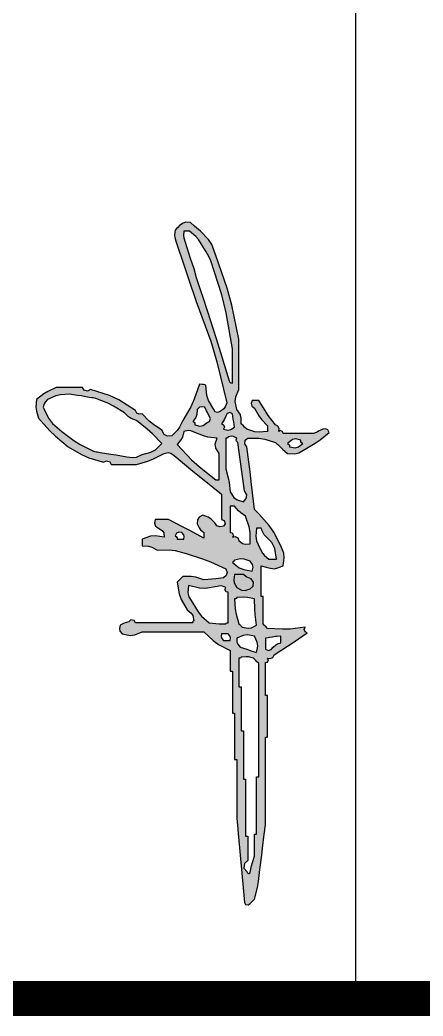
# Model space of a CAD drawing. Extents: x 552102 to 973302, y -80747 to 40012826.
# Drawn here: x 568451 to 569801, y 32063 to 35402 of the extents above; entities that cross this region are included whole.
import ezdxf

# ---------------------------------------------------------------- set-up
doc = ezdxf.new("R2010")
doc.units = 0
doc.header["$LTSCALE"] = 1000
doc.header["$MEASUREMENT"] = 0
doc.layers.add('PUB_TITLE', color=7, linetype='Continuous')
doc.layers.add('TK', color=126, linetype='Continuous')

# ---------------------------------------------------------------- blocks, each defined once
blk = doc.blocks.new('gggghhhh')
h = blk.add_hatch(color=5)
h.set_gradient(color1=(0, 0, 255), color2=(0, 0, 250), one_color=1, tint=0.49)
h.paths.add_polyline_path([(38077.04, 31283.58), (38078.06, 31283.14), (38078.55, 31282.77), (38079.26, 31281.91), (38079.47, 31281.24), (38079.28, 31280.65), (38078.7, 31280.24), (38076.49, 31278.94), (38075.15, 31278.51), (38072.59, 31278.3), (38072.45, 31277.64), (38072.39, 31277.3), (38072.31, 31276.63), (38076.13, 31275.36), (38078.01, 31274.51), (38081.48, 31272.46), (38083.18, 31271.59), (38084, 31271.01), (38085.37, 31269.69), (38085.46, 31268.55), (38085, 31267.71), (38083.98, 31267.18), (38082.54, 31265.02), (38081.68, 31264), (38079.81, 31262.18), (38079.94, 31261.45), (38079.64, 31260.86), (38078.98, 31260.52), (38076.27, 31256.29), (38075.18, 31253.93), (38073.7, 31249.13), (38074.08, 31248.41), (38073.84, 31247.59), (38073.15, 31247.18), (38073.15, 31244.51), (38073.15, 31243.18), (38073.15, 31240.51), (38074.15, 31238.39), (38074.77, 31237.37), (38076.2, 31235.51), (38078.1, 31235.39), (38079.11, 31235.51), (38080.93, 31236.07), (38084.03, 31238.84), (38085.49, 31240.36), (38088.15, 31243.57), (38090.11, 31246.92), (38090.91, 31248.74), (38092.04, 31252.46), (38091.66, 31253.17), (38091.9, 31254), (38092.59, 31254.4), (38092.59, 31256.96), (38092.59, 31258.24), (38092.59, 31260.79), (38091.78, 31263.67), (38091.21, 31265.09), (38089.82, 31267.74), (38089.57, 31268.73), (38089.72, 31269.45), (38090.37, 31270.24), (38094.26, 31275.02), (38096.21, 31277.41), (38100.1, 31282.19), (38102.65, 31282.19), (38103.93, 31282.19), (38106.49, 31282.19), (38106.73, 31282.85), (38107.56, 31283.13), (38108.15, 31282.74), (38108.39, 31281.82), (38108.1, 31281.06), (38107.32, 31280.52), (38106.3, 31279.49), (38105.88, 31278.82), (38105.38, 31277.47), (38105.92, 31276.57), (38106.55, 31276.17), (38107.6, 31276.08), (38108.61, 31276.54), (38109.09, 31276.91), (38109.82, 31277.74), (38110.38, 31277.74), (38110.65, 31277.74), (38111.21, 31277.74), (38109.31, 31274.19), (38108.37, 31272.41), (38106.49, 31268.85), (38106.49, 31267.52), (38106.49, 31266.85), (38106.49, 31265.52), (38107.41, 31265.29), (38108.17, 31265.57), (38108.71, 31266.35), (38109.25, 31267.25), (38109.89, 31267.65), (38110.93, 31267.74), (38110.61, 31265.53), (38110.74, 31264.29), (38111.49, 31262.18), (38112.15, 31262.18), (38112.49, 31262.18), (38113.15, 31262.18), (38113.24, 31263.8), (38113.48, 31264.66), (38114.27, 31266.07), (38114.16, 31268.98), (38114.33, 31270.49), (38115.1, 31273.3), (38116.41, 31277.39), (38117.19, 31279.4), (38118.99, 31283.3), (38119.85, 31283.62), (38120.6, 31283.43), (38121.21, 31282.74), (38121.45, 31280.75), (38121.56, 31279.74), (38121.77, 31277.74), (38121.03, 31275.74), (38120.85, 31274.6), (38120.93, 31272.46), (38121.49, 31271.91), (38121.77, 31271.63), (38122.32, 31271.07), (38125.24, 31271.51), (38126.74, 31272.05), (38129.27, 31273.58), (38130.12, 31274.55), (38130.78, 31274.95), (38132.05, 31275.24), (38132.17, 31275.03), (38132.36, 31274.93), (38132.6, 31274.96), (38132.6, 31269.19), (38132.6, 31266.3), (38132.6, 31260.52), (38132.01, 31260.19), (38131.87, 31259.35), (38132.33, 31258.85), (38132.62, 31257.95), (38132.79, 31257.5), (38133.16, 31256.63), (38134.06, 31256.45), (38134.67, 31256.6), (38135.38, 31257.18), (38135.78, 31259.16), (38135.65, 31260.35), (38134.83, 31262.18), (38134.83, 31268.41), (38134.83, 31271.52), (38134.83, 31277.74), (38137.09, 31280.1), (38138.07, 31281.49), (38139.55, 31284.41), (38141.66, 31284.41), (38142.72, 31284.41), (38144.83, 31284.41), (38144.83, 31284.63), (38144.83, 31284.74), (38144.83, 31284.97), (38149.05, 31284.97), (38151.16, 31284.97), (38155.39, 31284.97), (38155.39, 31285.19), (38155.39, 31285.3), (38155.39, 31285.52), (38160.05, 31285.52), (38162.39, 31285.52), (38167.06, 31285.52), (38167.06, 31285.74), (38167.06, 31285.86), (38167.06, 31286.08), (38172.95, 31286.08), (38175.89, 31286.08), (38181.78, 31286.08), (38183, 31286.19), (38183.62, 31286.24), (38184.84, 31286.36), (38192.17, 31287.02), (38195.84, 31287.36), (38203.18, 31288.02), (38203.68, 31288.28), (38203.82, 31288.98), (38203.45, 31289.41), (38203.01, 31289.86), (38202.79, 31290.08), (38202.34, 31290.52), (38199.39, 31291.3), (38197.87, 31291.58), (38194.84, 31291.91), (38191.28, 31292.36), (38189.51, 31292.58), (38185.95, 31293.02), (38185.06, 31293.14), (38184.62, 31293.19), (38183.73, 31293.3), (38174.84, 31293.3), (38170.39, 31293.3), (38161.5, 31293.3), (38161.5, 31293.52), (38161.5, 31293.64), (38161.5, 31293.86), (38157.28, 31293.86), (38155.16, 31293.86), (38150.94, 31293.86), (38150.94, 31293.64), (38150.94, 31293.52), (38150.94, 31293.3), (38147.61, 31293.3), (38145.94, 31293.3), (38142.61, 31293.3), (38142.55, 31293.8), (38141.92, 31294.11), (38141.49, 31293.86), (38141.62, 31294.59), (38141.33, 31295.19), (38140.66, 31295.52), (38138.47, 31298.88), (38137.36, 31300.55), (38135.1, 31303.86), (38134.85, 31303.32), (38134.27, 31303.09), (38133.71, 31303.3), (38134.17, 31299.55), (38134.23, 31297.63), (38133.99, 31293.86), (38133.55, 31293.41), (38133.33, 31293.19), (38132.88, 31292.75), (38130.1, 31292.75), (38128.71, 31292.75), (38125.94, 31292.75), (38125.94, 31292.52), (38125.94, 31292.41), (38125.94, 31292.19), (38122.82, 31292.19), (38121.27, 31292.19), (38118.16, 31292.19), (38118.55, 31293.51), (38118.72, 31294.18), (38118.99, 31295.52), (38118.7, 31296.43), (38118.53, 31296.87), (38118.16, 31297.75), (38116.16, 31298.04), (38115.03, 31297.91), (38113.15, 31297.19), (38109.66, 31295.43), (38107.99, 31294.28), (38105.1, 31291.64), (38104.65, 31291.19), (38104.43, 31290.97), (38103.99, 31290.52), (38097.64, 31289.81), (38094.48, 31289.42), (38088.15, 31288.58), (38087.42, 31288.06), (38086.5, 31288.17), (38085.93, 31288.86), (38086, 31291.67), (38086.23, 31293.11), (38087.04, 31295.8), (38088.15, 31297.02), (38088.71, 31297.63), (38089.82, 31298.86), (38089.95, 31300.69), (38089.68, 31301.75), (38088.7, 31303.3), (38087.19, 31305.85), (38086.35, 31307.08), (38084.54, 31309.42), (38083.87, 31309.08), (38083.58, 31308.48), (38083.7, 31307.75), (38084.15, 31306.86), (38084.37, 31306.42), (38084.81, 31305.53), (38084.81, 31302.42), (38084.81, 31300.86), (38084.81, 31297.75), (38084.32, 31297.69), (38084.01, 31297.06), (38084.26, 31296.64), (38083.52, 31296.76), (38082.93, 31296.47), (38082.59, 31295.8), (38080.22, 31294.03), (38078.99, 31293.2), (38076.48, 31291.64), (38076.48, 31290.97), (38076.48, 31290.63), (38076.48, 31289.97), (38077.24, 31289.7), (38077.92, 31289.89), (38078.42, 31290.52), (38080.33, 31291.66), (38081.24, 31292.34), (38082.87, 31293.86), (38083.43, 31293.86), (38083.7, 31293.86), (38084.26, 31293.86), (38084.48, 31291.75), (38084.36, 31290.6), (38083.7, 31288.58), (38083.15, 31288.02), (38082.87, 31287.75), (38082.31, 31287.19), (38080.8, 31287.2), (38079.94, 31286.94), (38078.7, 31286.08), (38076.73, 31285.68), (38075.54, 31285.81), (38073.7, 31286.63), (38068.59, 31286.63), (38066.03, 31286.63), (38060.92, 31286.63), (38052.35, 31284.82), (38048.09, 31283.65), (38039.8, 31280.8), (38037.09, 31279.79), (38035.76, 31278.94), (38033.69, 31276.91), (38032.83, 31275.88), (38032.39, 31275.38), (38031.47, 31274.41), (38031.43, 31273.25), (38031.64, 31272.58), (38032.3, 31271.63), (38032.75, 31271.19), (38032.97, 31270.96), (38033.41, 31270.52), (38034.64, 31270.39), (38035.29, 31270.45), (38036.47, 31270.8), (38042.47, 31272.8), (38045.47, 31273.8), (38051.47, 31275.8), (38061.5, 31279.51), (38066.65, 31281.07)])
h.paths.add_polyline_path([(38071.98, 31284.57), (38071.82, 31284.34), (38071.48, 31284.13), (38064.36, 31281.94), (38060.8, 31280.83), (38053.7, 31278.58), (38050.36, 31277.47), (38048.7, 31276.91), (38045.36, 31275.8), (38044.47, 31275.58), (38044.03, 31275.46), (38043.14, 31275.24), (38040.47, 31274.35), (38039.14, 31273.91), (38036.47, 31273.02), (38035.41, 31272.68), (38034.8, 31272.62), (38033.69, 31272.74), (38033.69, 31273.3), (38033.69, 31273.58), (38033.69, 31274.13), (38035.01, 31275.7), (38035.83, 31276.4), (38037.58, 31277.47), (38038.87, 31278.32), (38039.54, 31278.71), (38040.92, 31279.41), (38049.73, 31282.29), (38054.28, 31283.41), (38063.42, 31284.97), (38066.87, 31284.97), (38068.59, 31284.97), (38072.03, 31284.97)], flags=16)
h.paths.add_polyline_path([(38079.52, 31284.33), (38079.81, 31284.97), (38081.15, 31285.19), (38081.81, 31285.3), (38083.15, 31285.52), (38083.81, 31284.6), (38083.96, 31283.85), (38083.7, 31282.74), (38083.15, 31282.96), (38082.57, 31282.73), (38082.31, 31282.19), (38081.6, 31282.73), (38081.2, 31282.96), (38080.37, 31283.3), (38079.75, 31283.64)], flags=16)
h.paths.add_polyline_path([(38078.15, 31278.02), (38079.04, 31278.47), (38079.48, 31278.69), (38080.37, 31279.13), (38081, 31279.45), (38081.73, 31279.21), (38082.04, 31278.58), (38082.76, 31277.57), (38082.92, 31276.72), (38082.59, 31275.52), (38082.19, 31275.47), (38081.96, 31275.31), (38081.76, 31274.96), (38080.71, 31275.74), (38080, 31276), (38078.7, 31276.08), (38078.17, 31276.69), (38078.02, 31277.22)], flags=16)
h.paths.add_polyline_path([(38085.47, 31284.73), (38085.54, 31285.27), (38085.93, 31286.08), (38086.35, 31285.9), (38086.75, 31286), (38087.04, 31286.36), (38091.92, 31287.04), (38094.37, 31287.38), (38099.26, 31288.02), (38100.23, 31288.57), (38101.2, 31288.48), (38102.04, 31287.75), (38101.51, 31286.16), (38100.91, 31285.36), (38099.54, 31284.41), (38097.18, 31284.15), (38096, 31283.92), (38093.71, 31283.3), (38090.59, 31283.3), (38089.04, 31283.3), (38085.93, 31283.3), (38085.96, 31283.55), (38085.87, 31283.73), (38085.65, 31283.86)], flags=16)
h.paths.add_polyline_path([(38085.93, 31281.08), (38087.43, 31280.62), (38088.5, 31280.77), (38089.82, 31281.63), (38092.48, 31281.63), (38093.82, 31281.63), (38096.48, 31281.63), (38096.48, 31281.3), (38096.48, 31281.13), (38096.48, 31280.8), (38093.24, 31276.65), (38091.44, 31274.68), (38087.59, 31271.07), (38086.41, 31271.99), (38085.7, 31272.34), (38084.26, 31272.74), (38084.04, 31273.84), (38084.1, 31274.49), (38084.54, 31275.52), (38085.39, 31277.65), (38085.68, 31278.8)], flags=16)
h.paths.add_polyline_path([(38087.32, 31298.86), (38086.3, 31300.14), (38086.14, 31301), (38086.48, 31302.19), (38086.88, 31302.25), (38087.11, 31302.4), (38087.32, 31302.75), (38088.18, 31301.68), (38088.4, 31300.77), (38088.15, 31299.41), (38087.75, 31299.36), (38087.52, 31299.2)], flags=16)
h.paths.add_polyline_path([(38087.32, 31267.18), (38088.89, 31265.53), (38089.52, 31264.4), (38090.09, 31262.18), (38090.73, 31260.75), (38090.85, 31259.85), (38090.65, 31258.29), (38090.2, 31255.63), (38089.98, 31254.29), (38089.54, 31251.63), (38089.43, 31250.96), (38089.37, 31250.63), (38089.26, 31249.96), (38087.56, 31246.57), (38086.55, 31244.93), (38084.26, 31241.9), (38082.23, 31239.57), (38080.91, 31238.56), (38078.15, 31237.18), (38077.32, 31237.51), (38076.91, 31237.74), (38076.2, 31238.29), (38075.29, 31240.39), (38075, 31241.56), (38074.81, 31243.85), (38075.15, 31245.85), (38075.31, 31246.85), (38075.65, 31248.85), (38075.76, 31249.51), (38075.81, 31249.85), (38075.92, 31250.51), (38077.15, 31253.5), (38077.88, 31254.96), (38079.54, 31257.74), (38080.58, 31258.74), (38081.01, 31259.42), (38081.48, 31260.79), (38083.66, 31263.48), (38084.84, 31264.77)], flags=16)
h.paths.add_polyline_path([(38103.15, 31284.41), (38105.82, 31284.41), (38107.15, 31284.41), (38109.82, 31284.41), (38109.87, 31284.91), (38110.5, 31285.22), (38110.93, 31284.97), (38110.8, 31285.7), (38111.1, 31286.3), (38111.77, 31286.63), (38112.53, 31287.51), (38112.76, 31288.26), (38112.6, 31289.41), (38109.79, 31289.43), (38108.32, 31289.2), (38105.65, 31288.3), (38104.81, 31287.06), (38104.29, 31286.49), (38103.15, 31285.52), (38103.15, 31285.08), (38103.15, 31284.86)], flags=17)
h.paths.add_polyline_path([(38108.71, 31291.08), (38108.71, 31291.52), (38108.71, 31291.75), (38108.71, 31292.19), (38109.39, 31292.48), (38109.73, 31292.65), (38110.38, 31293.02), (38112.34, 31294.92), (38113.79, 31295.64), (38116.49, 31296.08), (38116.49, 31295.3), (38116.49, 31294.91), (38116.49, 31294.14), (38115.56, 31293.06), (38114.96, 31292.59), (38113.71, 31291.91), (38111.87, 31291.06), (38110.73, 31290.87)], flags=16)
h.paths.add_polyline_path([(38109.82, 31272.19), (38110.33, 31272.67), (38110.79, 31272.82), (38111.49, 31272.74), (38111.49, 31272.07), (38111.49, 31271.74), (38111.49, 31271.07), (38111.09, 31271.02), (38110.86, 31270.87), (38110.65, 31270.52), (38109.99, 31270.86), (38109.69, 31271.45)], flags=16)
h.paths.add_polyline_path([(38116.46, 31287.05), (38116.52, 31287.94), (38117.04, 31289.41), (38117.86, 31290.04), (38118.54, 31290.19), (38119.54, 31289.97), (38119.16, 31287.81), (38118.66, 31286.7), (38117.32, 31284.97), (38117.1, 31285.19), (38116.99, 31285.3), (38116.77, 31285.52)], flags=16)
h.paths.add_polyline_path([(38123.26, 31281.96), (38123.32, 31282.49), (38123.71, 31283.3), (38124.14, 31283.05), (38124.77, 31283.36), (38124.82, 31283.86), (38127.94, 31283.86), (38129.49, 31283.86), (38132.6, 31283.86), (38132.57, 31283.61), (38132.66, 31283.42), (38132.88, 31283.3), (38132.82, 31281.63), (38132.77, 31280.79), (38132.6, 31279.13), (38130.87, 31277.19), (38129.83, 31276.32), (38127.6, 31274.96), (38126.05, 31273.99), (38124.98, 31273.72), (38123.16, 31273.85), (38123.83, 31276.67), (38123.89, 31278.22), (38123.43, 31281.08)], flags=16)
h.paths.add_polyline_path([(38126.14, 31287.86), (38126.2, 31288.77), (38126.49, 31290.52), (38129.17, 31290.63), (38130.5, 31290.74), (38133.16, 31291.08), (38133.82, 31289.77), (38133.95, 31288.91), (38133.71, 31287.47), (38133.38, 31287.13), (38133.21, 31286.97), (38132.88, 31286.63), (38130.39, 31285.92), (38129.08, 31285.7), (38126.49, 31285.52), (38126.52, 31285.77), (38126.43, 31285.96), (38126.21, 31286.08)], flags=16)
h.paths.add_polyline_path([(38135.38, 31283.86), (38135.89, 31284.34), (38136.35, 31284.49), (38137.05, 31284.41), (38137.05, 31283.74), (38137.05, 31283.41), (38137.05, 31282.74), (38136.54, 31282.26), (38136.08, 31282.11), (38135.38, 31282.19), (38135.38, 31282.86), (38135.38, 31283.19)], flags=16)
h.paths.add_polyline_path([(38135.65, 31288.76), (38135.94, 31290.52), (38137.46, 31291.23), (38138.45, 31291.36), (38140.11, 31291.08), (38139.55, 31289.41), (38139.27, 31288.58), (38138.72, 31286.91), (38137.97, 31286.32), (38137.44, 31286.12), (38136.49, 31286.08), (38135.77, 31287.72)], flags=16)
h.paths.add_polyline_path([(38136.3, 31294.3), (38136.22, 31294.97), (38136.05, 31295.85), (38136, 31296.3), (38135.94, 31297.19), (38136.6, 31297.19), (38136.94, 31297.19), (38137.6, 31297.19), (38137.9, 31296.35), (38138.14, 31295.93), (38138.72, 31295.25), (38139.35, 31294.74), (38139.54, 31294.07), (38139.27, 31293.3), (38138.16, 31293.3), (38137.6, 31293.3), (38136.49, 31293.3), (38136.35, 31293.96)], flags=16)
h.paths.add_polyline_path([(38141.15, 31288.42), (38141.2, 31289.05), (38141.49, 31290.25), (38142.05, 31290.8), (38142.33, 31291.08), (38142.88, 31291.64), (38154.33, 31291.64), (38160.05, 31291.64), (38171.5, 31291.64), (38171.5, 31291.41), (38171.5, 31291.3), (38171.5, 31291.08), (38177.28, 31291.08), (38180.17, 31291.08), (38185.95, 31291.08), (38185.95, 31290.86), (38185.95, 31290.75), (38185.95, 31290.52), (38188.17, 31290.52), (38189.28, 31290.52), (38191.51, 31290.52), (38193.15, 31290.01), (38193.99, 31289.78), (38195.67, 31289.41), (38195.89, 31289.14), (38195.74, 31288.67), (38195.4, 31288.58), (38194.52, 31287.89), (38193.34, 31288.01), (38192.62, 31288.86), (38190.17, 31288.86), (38188.95, 31288.86), (38186.5, 31288.86), (38186.5, 31288.63), (38186.5, 31288.52), (38186.5, 31288.3), (38180.73, 31288.3), (38177.84, 31288.3), (38172.06, 31288.3), (38172.06, 31288.08), (38172.06, 31287.97), (38172.06, 31287.75), (38167.17, 31287.75), (38164.72, 31287.75), (38159.83, 31287.75), (38159.83, 31287.52), (38159.83, 31287.41), (38159.83, 31287.19), (38155.39, 31287.19), (38153.16, 31287.19), (38148.72, 31287.19), (38148.72, 31286.97), (38148.72, 31286.86), (38148.72, 31286.63), (38145.83, 31286.63), (38144.38, 31286.63), (38141.49, 31286.63), (38141.53, 31286.88), (38141.43, 31287.07), (38141.22, 31287.19)], flags=16)
h = blk.add_hatch(color=5)
h.set_gradient(color1=(0, 0, 255), color2=(0, 0, 250), one_color=1, tint=0.49)
h.paths.add_polyline_path([(38120.38, 31285.52), (38121.71, 31285.32), (38122.52, 31285.45), (38123.71, 31286.08), (38124.37, 31287.24), (38124.45, 31288.15), (38123.99, 31289.41), (38123.35, 31290.19), (38122.28, 31290.31), (38121.49, 31289.69), (38121.17, 31288.85), (38120.94, 31288.45), (38120.38, 31287.75), (38120.38, 31286.86), (38120.38, 31286.41)], flags=17)
for p, q in [((38083.87, 31309.08), (38083.58, 31308.48)), ((38084.54, 31309.42), (38083.87, 31309.08)), ((38086.35, 31307.08), (38084.54, 31309.42)), ((38083.58, 31308.48), (38083.7, 31307.75)), ((38083.7, 31307.75), (38084.15, 31306.86)), ((38084.15, 31306.86), (38084.37, 31306.42)), ((38087.19, 31305.85), (38086.35, 31307.08)), ((38084.37, 31306.42), (38084.81, 31305.53)), ((38084.81, 31305.53), (38084.81, 31302.42)), ((38088.7, 31303.3), (38087.19, 31305.85)), ((38084.81, 31302.42), (38084.81, 31300.86)), ((38086.48, 31302.19), (38086.14, 31301)), ((38086.88, 31302.25), (38086.48, 31302.19)), ((38087.11, 31302.4), (38086.88, 31302.25)), ((38087.32, 31302.75), (38087.11, 31302.4)), ((38088.18, 31301.68), (38087.32, 31302.75)), ((38088.4, 31300.77), (38088.18, 31301.68)), ((38089.68, 31301.75), (38088.7, 31303.3)), ((38089.95, 31300.69), (38089.68, 31301.75)), ((38134.27, 31303.09), (38133.71, 31303.3)), ((38133.71, 31303.3), (38134.17, 31299.55)), ((38134.85, 31303.32), (38134.27, 31303.09)), ((38135.1, 31303.86), (38134.85, 31303.32)), ((38137.36, 31300.55), (38135.1, 31303.86)), ((38084.81, 31300.86), (38084.81, 31297.75)), ((38086.14, 31301), (38086.3, 31300.14)), ((38086.3, 31300.14), (38087.32, 31298.86)), ((38087.32, 31298.86), (38087.52, 31299.2)), ((38087.52, 31299.2), (38087.75, 31299.36)), ((38087.75, 31299.36), (38088.15, 31299.41)), ((38088.15, 31299.41), (38088.4, 31300.77)), ((38089.82, 31298.86), (38089.95, 31300.69)), ((38134.17, 31299.55), (38134.23, 31297.63)), ((38138.47, 31298.88), (38137.36, 31300.55)), ((38082.93, 31296.47), (38082.59, 31295.8)), ((38083.52, 31296.76), (38082.93, 31296.47)), ((38084.26, 31296.64), (38083.52, 31296.76)), ((38084.32, 31297.69), (38084.01, 31297.06)), ((38084.01, 31297.06), (38084.26, 31296.64)), ((38084.81, 31297.75), (38084.32, 31297.69)), ((38087.04, 31295.8), (38088.15, 31297.02)), ((38088.15, 31297.02), (38088.71, 31297.63)), ((38088.71, 31297.63), (38089.82, 31298.86)), ((38113.15, 31297.19), (38109.66, 31295.43)), ((38115.03, 31297.91), (38113.15, 31297.19)), ((38116.16, 31298.04), (38115.03, 31297.91)), ((38118.16, 31297.75), (38116.16, 31298.04)), ((38118.53, 31296.87), (38118.16, 31297.75)), ((38118.7, 31296.43), (38118.53, 31296.87)), ((38134.23, 31297.63), (38133.99, 31293.86)), ((38136.6, 31297.19), (38135.94, 31297.19)), ((38135.94, 31297.19), (38136, 31296.3)), ((38136.94, 31297.19), (38136.6, 31297.19)), ((38137.6, 31297.19), (38136.94, 31297.19)), ((38137.9, 31296.35), (38137.6, 31297.19)), ((38140.66, 31295.52), (38138.47, 31298.88)), ((38080.22, 31294.03), (38078.99, 31293.2)), ((38082.59, 31295.8), (38080.22, 31294.03)), ((38086.23, 31293.11), (38087.04, 31295.8)), ((38107.99, 31294.28), (38105.1, 31291.64)), ((38109.66, 31295.43), (38107.99, 31294.28)), ((38112.34, 31294.92), (38110.38, 31293.02)), ((38113.79, 31295.64), (38112.34, 31294.92)), ((38116.49, 31296.08), (38113.79, 31295.64)), ((38115.56, 31293.06), (38116.49, 31294.14)), ((38116.49, 31295.3), (38116.49, 31296.08)), ((38116.49, 31294.91), (38116.49, 31295.3)), ((38116.49, 31294.14), (38116.49, 31294.91)), ((38118.55, 31293.51), (38118.72, 31294.18)), ((38118.99, 31295.52), (38118.7, 31296.43)), ((38118.72, 31294.18), (38118.99, 31295.52)), ((38136, 31296.3), (38136.05, 31295.85)), ((38136.05, 31295.85), (38136.22, 31294.97)), ((38136.22, 31294.97), (38136.3, 31294.3)), ((38136.3, 31294.3), (38136.35, 31293.96)), ((38136.35, 31293.96), (38136.49, 31293.3)), ((38138.14, 31295.93), (38137.9, 31296.35)), ((38138.72, 31295.25), (38138.14, 31295.93)), ((38139.35, 31294.74), (38138.72, 31295.25)), ((38139.27, 31293.3), (38139.54, 31294.07)), ((38139.54, 31294.07), (38139.35, 31294.74)), ((38141.33, 31295.19), (38140.66, 31295.52)), ((38141.62, 31294.59), (38141.33, 31295.19)), ((38141.49, 31293.86), (38141.62, 31294.59)), ((38141.92, 31294.11), (38141.49, 31293.86)), ((38142.55, 31293.8), (38141.92, 31294.11)), ((38078.99, 31293.2), (38076.48, 31291.64)), ((38076.48, 31291.64), (38076.48, 31290.97)), ((38078.42, 31290.52), (38080.33, 31291.66)), ((38080.33, 31291.66), (38081.24, 31292.34)), ((38081.24, 31292.34), (38082.87, 31293.86)), ((38082.87, 31293.86), (38083.43, 31293.86)), ((38083.43, 31293.86), (38083.7, 31293.86)), ((38083.7, 31293.86), (38084.26, 31293.86)), ((38084.26, 31293.86), (38084.48, 31291.75)), ((38084.48, 31291.75), (38084.36, 31290.6)), ((38085.93, 31288.86), (38086, 31291.67)), ((38086, 31291.67), (38086.23, 31293.11)), ((38105.1, 31291.64), (38104.65, 31291.19)), ((38109.39, 31292.48), (38108.71, 31292.19)), ((38108.71, 31292.19), (38108.71, 31291.75)), ((38108.71, 31291.75), (38108.71, 31291.52)), ((38108.71, 31291.52), (38108.71, 31291.08)), ((38109.73, 31292.65), (38109.39, 31292.48)), ((38110.38, 31293.02), (38109.73, 31292.65)), ((38111.87, 31291.06), (38113.71, 31291.91)), ((38113.71, 31291.91), (38114.96, 31292.59)), ((38114.96, 31292.59), (38115.56, 31293.06)), ((38118.16, 31292.19), (38118.55, 31293.51)), ((38121.27, 31292.19), (38118.16, 31292.19)), ((38122.82, 31292.19), (38121.27, 31292.19)), ((38125.94, 31292.19), (38122.82, 31292.19)), ((38128.71, 31292.75), (38125.94, 31292.75)), ((38125.94, 31292.75), (38125.94, 31292.52)), ((38125.94, 31292.52), (38125.94, 31292.41)), ((38125.94, 31292.41), (38125.94, 31292.19)), ((38130.1, 31292.75), (38128.71, 31292.75)), ((38132.88, 31292.75), (38130.1, 31292.75)), ((38133.33, 31293.19), (38132.88, 31292.75)), ((38133.55, 31293.41), (38133.33, 31293.19)), ((38133.99, 31293.86), (38133.55, 31293.41)), ((38136.49, 31293.3), (38137.6, 31293.3)), ((38137.6, 31293.3), (38138.16, 31293.3)), ((38138.16, 31293.3), (38139.27, 31293.3)), ((38142.88, 31291.64), (38142.33, 31291.08)), ((38142.61, 31293.3), (38142.55, 31293.8)), ((38145.94, 31293.3), (38142.61, 31293.3)), ((38154.33, 31291.64), (38142.88, 31291.64)), ((38147.61, 31293.3), (38145.94, 31293.3)), ((38150.94, 31293.3), (38147.61, 31293.3)), ((38155.16, 31293.86), (38150.94, 31293.86)), ((38150.94, 31293.86), (38150.94, 31293.64)), ((38150.94, 31293.64), (38150.94, 31293.52)), ((38150.94, 31293.52), (38150.94, 31293.3)), ((38160.05, 31291.64), (38154.33, 31291.64)), ((38157.28, 31293.86), (38155.16, 31293.86)), ((38161.5, 31293.86), (38157.28, 31293.86)), ((38171.5, 31291.64), (38160.05, 31291.64)), ((38161.5, 31293.64), (38161.5, 31293.86)), ((38161.5, 31293.52), (38161.5, 31293.64)), ((38161.5, 31293.3), (38161.5, 31293.52)), ((38170.39, 31293.3), (38161.5, 31293.3)), ((38174.84, 31293.3), (38170.39, 31293.3)), ((38171.5, 31291.41), (38171.5, 31291.64)), ((38171.5, 31291.3), (38171.5, 31291.41)), ((38183.73, 31293.3), (38174.84, 31293.3)), ((38184.62, 31293.19), (38183.73, 31293.3)), ((38185.06, 31293.14), (38184.62, 31293.19)), ((38185.95, 31293.02), (38185.06, 31293.14)), ((38189.51, 31292.58), (38185.95, 31293.02)), ((38191.28, 31292.36), (38189.51, 31292.58)), ((38194.84, 31291.91), (38191.28, 31292.36)), ((38197.87, 31291.58), (38194.84, 31291.91)), ((38199.39, 31291.3), (38197.87, 31291.58)), ((38076.48, 31290.97), (38076.48, 31290.63)), ((38076.48, 31290.63), (38076.48, 31289.97)), ((38076.48, 31289.97), (38077.24, 31289.7)), ((38077.24, 31289.7), (38077.92, 31289.89)), ((38077.92, 31289.89), (38078.42, 31290.52)), ((38084.36, 31290.6), (38083.7, 31288.58)), ((38094.48, 31289.42), (38088.15, 31288.58)), ((38097.64, 31289.81), (38094.48, 31289.42)), ((38103.99, 31290.52), (38097.64, 31289.81)), ((38104.43, 31290.97), (38103.99, 31290.52)), ((38104.65, 31291.19), (38104.43, 31290.97)), ((38108.32, 31289.2), (38105.65, 31288.3)), ((38109.79, 31289.43), (38108.32, 31289.2)), ((38108.71, 31291.08), (38110.73, 31290.87)), ((38112.6, 31289.41), (38109.79, 31289.43)), ((38110.73, 31290.87), (38111.87, 31291.06)), ((38112.76, 31288.26), (38112.6, 31289.41)), ((38117.04, 31289.41), (38116.52, 31287.94)), ((38117.86, 31290.04), (38117.04, 31289.41)), ((38118.54, 31290.19), (38117.86, 31290.04)), ((38119.54, 31289.97), (38118.54, 31290.19)), ((38119.16, 31287.81), (38119.54, 31289.97)), ((38121.49, 31289.69), (38121.17, 31288.85)), ((38122.28, 31290.31), (38121.49, 31289.69)), ((38123.35, 31290.19), (38122.28, 31290.31)), ((38123.99, 31289.41), (38123.35, 31290.19)), ((38124.45, 31288.15), (38123.99, 31289.41)), ((38126.49, 31290.52), (38126.2, 31288.77)), ((38129.17, 31290.63), (38126.49, 31290.52)), ((38130.5, 31290.74), (38129.17, 31290.63)), ((38133.16, 31291.08), (38130.5, 31290.74)), ((38133.82, 31289.77), (38133.16, 31291.08)), ((38133.71, 31287.47), (38133.95, 31288.91)), ((38133.95, 31288.91), (38133.82, 31289.77)), ((38135.94, 31290.52), (38135.65, 31288.76)), ((38137.46, 31291.23), (38135.94, 31290.52)), ((38138.45, 31291.36), (38137.46, 31291.23)), ((38140.11, 31291.08), (38138.45, 31291.36)), ((38139.27, 31288.58), (38139.55, 31289.41)), ((38139.55, 31289.41), (38140.11, 31291.08)), ((38141.2, 31289.05), (38141.15, 31288.42)), ((38141.49, 31290.25), (38141.2, 31289.05)), ((38142.05, 31290.8), (38141.49, 31290.25)), ((38142.33, 31291.08), (38142.05, 31290.8)), ((38171.5, 31291.08), (38171.5, 31291.3)), ((38177.28, 31291.08), (38171.5, 31291.08)), ((38180.17, 31291.08), (38177.28, 31291.08)), ((38185.95, 31291.08), (38180.17, 31291.08)), ((38185.95, 31290.86), (38185.95, 31291.08)), ((38185.95, 31290.75), (38185.95, 31290.86)), ((38185.95, 31290.52), (38185.95, 31290.75)), ((38188.17, 31290.52), (38185.95, 31290.52)), ((38189.28, 31290.52), (38188.17, 31290.52)), ((38191.51, 31290.52), (38189.28, 31290.52)), ((38193.15, 31290.01), (38191.51, 31290.52)), ((38193.99, 31289.78), (38193.15, 31290.01)), ((38195.67, 31289.41), (38193.99, 31289.78)), ((38195.89, 31289.14), (38195.67, 31289.41)), ((38195.74, 31288.67), (38195.89, 31289.14)), ((38202.34, 31290.52), (38199.39, 31291.3)), ((38202.79, 31290.08), (38202.34, 31290.52)), ((38203.01, 31289.86), (38202.79, 31290.08)), ((38203.45, 31289.41), (38203.01, 31289.86)), ((38203.82, 31288.98), (38203.45, 31289.41)), ((38203.68, 31288.28), (38203.82, 31288.98)), ((38060.92, 31286.63), (38052.35, 31284.82)), ((38066.03, 31286.63), (38060.92, 31286.63)), ((38068.59, 31286.63), (38066.03, 31286.63)), ((38073.7, 31286.63), (38068.59, 31286.63)), ((38075.54, 31285.81), (38073.7, 31286.63)), ((38079.94, 31286.94), (38078.7, 31286.08)), ((38080.8, 31287.2), (38079.94, 31286.94)), ((38082.31, 31287.19), (38080.8, 31287.2)), ((38082.87, 31287.75), (38082.31, 31287.19)), ((38083.15, 31288.02), (38082.87, 31287.75)), ((38083.7, 31288.58), (38083.15, 31288.02)), ((38086.5, 31288.17), (38085.93, 31288.86)), ((38087.42, 31288.06), (38086.5, 31288.17)), ((38091.92, 31287.04), (38087.04, 31286.36)), ((38088.15, 31288.58), (38087.42, 31288.06)), ((38094.37, 31287.38), (38091.92, 31287.04)), ((38099.26, 31288.02), (38094.37, 31287.38)), ((38100.23, 31288.57), (38099.26, 31288.02)), ((38101.2, 31288.48), (38100.23, 31288.57)), ((38102.04, 31287.75), (38101.2, 31288.48)), ((38101.51, 31286.16), (38102.04, 31287.75)), ((38104.29, 31286.49), (38103.15, 31285.52)), ((38104.81, 31287.06), (38104.29, 31286.49)), ((38105.65, 31288.3), (38104.81, 31287.06)), ((38111.1, 31286.3), (38111.77, 31286.63)), ((38111.77, 31286.63), (38112.53, 31287.51)), ((38112.53, 31287.51), (38112.76, 31288.26)), ((38116.52, 31287.94), (38116.46, 31287.05)), ((38116.46, 31287.05), (38116.77, 31285.52)), ((38117.32, 31284.97), (38118.66, 31286.7)), ((38118.66, 31286.7), (38119.16, 31287.81)), ((38120.94, 31288.45), (38120.38, 31287.75)), ((38120.38, 31287.75), (38120.38, 31286.86)), ((38120.38, 31286.86), (38120.38, 31286.41)), ((38120.38, 31286.41), (38120.38, 31285.52)), ((38121.17, 31288.85), (38120.94, 31288.45)), ((38123.71, 31286.08), (38124.37, 31287.24)), ((38124.37, 31287.24), (38124.45, 31288.15)), ((38126.2, 31288.77), (38126.14, 31287.86)), ((38126.14, 31287.86), (38126.21, 31286.08)), ((38130.39, 31285.92), (38132.88, 31286.63)), ((38132.88, 31286.63), (38133.21, 31286.97)), ((38133.21, 31286.97), (38133.38, 31287.13)), ((38133.38, 31287.13), (38133.71, 31287.47)), ((38135.65, 31288.76), (38135.77, 31287.72)), ((38135.77, 31287.72), (38136.49, 31286.08)), ((38137.97, 31286.32), (38138.72, 31286.91)), ((38138.72, 31286.91), (38139.27, 31288.58)), ((38141.15, 31288.42), (38141.22, 31287.19)), ((38141.22, 31287.19), (38141.43, 31287.07)), ((38141.43, 31287.07), (38141.53, 31286.88)), ((38141.53, 31286.88), (38141.49, 31286.63)), ((38141.49, 31286.63), (38144.38, 31286.63)), ((38144.38, 31286.63), (38145.83, 31286.63)), ((38145.83, 31286.63), (38148.72, 31286.63)), ((38148.72, 31286.97), (38148.72, 31287.19)), ((38148.72, 31287.19), (38153.16, 31287.19)), ((38148.72, 31286.86), (38148.72, 31286.97)), ((38148.72, 31286.63), (38148.72, 31286.86)), ((38153.16, 31287.19), (38155.39, 31287.19)), ((38155.39, 31287.19), (38159.83, 31287.19)), ((38159.83, 31287.52), (38159.83, 31287.75)), ((38159.83, 31287.75), (38164.72, 31287.75)), ((38159.83, 31287.41), (38159.83, 31287.52)), ((38159.83, 31287.19), (38159.83, 31287.41)), ((38164.72, 31287.75), (38167.17, 31287.75)), ((38167.17, 31287.75), (38172.06, 31287.75)), ((38172.06, 31288.08), (38172.06, 31288.3)), ((38172.06, 31288.3), (38177.84, 31288.3)), ((38172.06, 31287.97), (38172.06, 31288.08)), ((38172.06, 31287.75), (38172.06, 31287.97)), ((38177.84, 31288.3), (38180.73, 31288.3)), ((38180.73, 31288.3), (38186.5, 31288.3)), ((38184.84, 31286.36), (38192.17, 31287.02)), ((38186.5, 31288.63), (38186.5, 31288.86)), ((38186.5, 31288.86), (38188.95, 31288.86)), ((38186.5, 31288.52), (38186.5, 31288.63)), ((38186.5, 31288.3), (38186.5, 31288.52)), ((38188.95, 31288.86), (38190.17, 31288.86)), ((38190.17, 31288.86), (38192.62, 31288.86)), ((38192.17, 31287.02), (38195.84, 31287.36)), ((38192.62, 31288.86), (38193.34, 31288.01)), ((38193.34, 31288.01), (38194.52, 31287.89)), ((38194.52, 31287.89), (38195.4, 31288.58)), ((38195.4, 31288.58), (38195.74, 31288.67)), ((38195.84, 31287.36), (38203.18, 31288.02)), ((38203.18, 31288.02), (38203.68, 31288.28)), ((38052.35, 31284.82), (38048.09, 31283.65)), ((38063.42, 31284.97), (38054.28, 31283.41)), ((38066.87, 31284.97), (38063.42, 31284.97)), ((38064.36, 31281.94), (38071.48, 31284.13)), ((38068.59, 31284.97), (38066.87, 31284.97)), ((38072.03, 31284.97), (38068.59, 31284.97)), ((38071.48, 31284.13), (38071.82, 31284.34)), ((38071.82, 31284.34), (38071.98, 31284.57)), ((38071.98, 31284.57), (38072.03, 31284.97)), ((38076.73, 31285.68), (38075.54, 31285.81)), ((38078.7, 31286.08), (38076.73, 31285.68)), ((38079.81, 31284.97), (38079.52, 31284.33)), ((38079.52, 31284.33), (38079.75, 31283.64)), ((38081.15, 31285.19), (38079.81, 31284.97)), ((38081.81, 31285.3), (38081.15, 31285.19)), ((38083.15, 31285.52), (38081.81, 31285.3)), ((38083.81, 31284.6), (38083.15, 31285.52)), ((38083.96, 31283.85), (38083.81, 31284.6)), ((38085.54, 31285.27), (38085.47, 31284.73)), ((38085.47, 31284.73), (38085.65, 31283.86)), ((38085.93, 31286.08), (38085.54, 31285.27)), ((38086.35, 31285.9), (38085.93, 31286.08)), ((38086.75, 31286), (38086.35, 31285.9)), ((38087.04, 31286.36), (38086.75, 31286)), ((38093.71, 31283.3), (38096, 31283.92)), ((38096, 31283.92), (38097.18, 31284.15)), ((38097.18, 31284.15), (38099.54, 31284.41)), ((38099.54, 31284.41), (38100.91, 31285.36)), ((38100.91, 31285.36), (38101.51, 31286.16)), ((38103.15, 31285.52), (38103.15, 31285.08)), ((38103.15, 31285.08), (38103.15, 31284.86)), ((38103.15, 31284.86), (38103.15, 31284.41)), ((38103.15, 31284.41), (38105.82, 31284.41)), ((38105.82, 31284.41), (38107.15, 31284.41)), ((38107.15, 31284.41), (38109.82, 31284.41)), ((38109.82, 31284.41), (38109.87, 31284.91)), ((38109.87, 31284.91), (38110.5, 31285.22)), ((38110.5, 31285.22), (38110.93, 31284.97)), ((38110.8, 31285.7), (38111.1, 31286.3)), ((38110.93, 31284.97), (38110.8, 31285.7)), ((38116.77, 31285.52), (38116.99, 31285.3)), ((38116.99, 31285.3), (38117.1, 31285.19)), ((38117.1, 31285.19), (38117.32, 31284.97)), ((38120.38, 31285.52), (38121.71, 31285.32)), ((38121.71, 31285.32), (38122.52, 31285.45)), ((38122.52, 31285.45), (38123.71, 31286.08)), ((38126.21, 31286.08), (38126.43, 31285.96)), ((38126.43, 31285.96), (38126.52, 31285.77)), ((38126.52, 31285.77), (38126.49, 31285.52)), ((38126.49, 31285.52), (38129.08, 31285.7)), ((38129.08, 31285.7), (38130.39, 31285.92)), ((38135.89, 31284.34), (38135.38, 31283.86)), ((38136.35, 31284.49), (38135.89, 31284.34)), ((38137.05, 31284.41), (38136.35, 31284.49)), ((38136.49, 31286.08), (38137.44, 31286.12)), ((38137.05, 31283.74), (38137.05, 31284.41)), ((38137.44, 31286.12), (38137.97, 31286.32)), ((38138.07, 31281.49), (38139.55, 31284.41)), ((38139.55, 31284.41), (38141.66, 31284.41)), ((38141.66, 31284.41), (38142.72, 31284.41)), ((38142.72, 31284.41), (38144.83, 31284.41)), ((38144.83, 31284.74), (38144.83, 31284.97)), ((38144.83, 31284.97), (38149.05, 31284.97)), ((38144.83, 31284.63), (38144.83, 31284.74)), ((38144.83, 31284.41), (38144.83, 31284.63)), ((38149.05, 31284.97), (38151.16, 31284.97)), ((38151.16, 31284.97), (38155.39, 31284.97)), ((38155.39, 31285.3), (38155.39, 31285.52)), ((38155.39, 31285.52), (38160.05, 31285.52)), ((38155.39, 31285.19), (38155.39, 31285.3)), ((38155.39, 31284.97), (38155.39, 31285.19)), ((38160.05, 31285.52), (38162.39, 31285.52)), ((38162.39, 31285.52), (38167.06, 31285.52)), ((38167.06, 31285.86), (38167.06, 31286.08)), ((38167.06, 31286.08), (38172.95, 31286.08)), ((38167.06, 31285.74), (38167.06, 31285.86)), ((38167.06, 31285.52), (38167.06, 31285.74)), ((38172.95, 31286.08), (38175.89, 31286.08)), ((38175.89, 31286.08), (38181.78, 31286.08)), ((38181.78, 31286.08), (38183, 31286.19)), ((38183, 31286.19), (38183.62, 31286.24)), ((38183.62, 31286.24), (38184.84, 31286.36)), ((38048.09, 31283.65), (38039.8, 31280.8)), ((38049.73, 31282.29), (38040.92, 31279.41)), ((38054.28, 31283.41), (38049.73, 31282.29)), ((38060.8, 31280.83), (38064.36, 31281.94)), ((38066.65, 31281.07), (38077.04, 31283.58)), ((38077.04, 31283.58), (38078.06, 31283.14)), ((38078.06, 31283.14), (38078.55, 31282.77)), ((38078.55, 31282.77), (38079.26, 31281.91)), ((38079.26, 31281.91), (38079.47, 31281.24)), ((38079.75, 31283.64), (38080.37, 31283.3)), ((38080.37, 31283.3), (38081.2, 31282.96)), ((38081.2, 31282.96), (38081.6, 31282.73)), ((38081.6, 31282.73), (38082.31, 31282.19)), ((38082.31, 31282.19), (38082.57, 31282.73)), ((38082.57, 31282.73), (38083.15, 31282.96)), ((38083.15, 31282.96), (38083.7, 31282.74)), ((38083.7, 31282.74), (38083.96, 31283.85)), ((38085.65, 31283.86), (38085.87, 31283.73)), ((38085.87, 31283.73), (38085.96, 31283.55)), ((38085.96, 31283.55), (38085.93, 31283.3)), ((38085.93, 31283.3), (38089.04, 31283.3)), ((38089.82, 31281.63), (38088.5, 31280.77)), ((38089.04, 31283.3), (38090.59, 31283.3)), ((38092.48, 31281.63), (38089.82, 31281.63)), ((38090.59, 31283.3), (38093.71, 31283.3)), ((38093.82, 31281.63), (38092.48, 31281.63)), ((38096.48, 31281.63), (38093.82, 31281.63)), ((38096.21, 31277.41), (38100.1, 31282.19)), ((38096.48, 31281.3), (38096.48, 31281.63)), ((38100.1, 31282.19), (38102.65, 31282.19)), ((38102.65, 31282.19), (38103.93, 31282.19)), ((38103.93, 31282.19), (38106.49, 31282.19)), ((38106.49, 31282.19), (38106.73, 31282.85)), ((38106.73, 31282.85), (38107.56, 31283.13)), ((38107.56, 31283.13), (38108.15, 31282.74)), ((38108.39, 31281.82), (38108.1, 31281.06)), ((38108.15, 31282.74), (38108.39, 31281.82)), ((38117.19, 31279.4), (38118.99, 31283.3)), ((38118.99, 31283.3), (38119.85, 31283.62)), ((38119.85, 31283.62), (38120.6, 31283.43)), ((38120.6, 31283.43), (38121.21, 31282.74)), ((38121.21, 31282.74), (38121.45, 31280.75)), ((38123.32, 31282.49), (38123.26, 31281.96)), ((38123.26, 31281.96), (38123.43, 31281.08)), ((38123.71, 31283.3), (38123.32, 31282.49)), ((38124.14, 31283.05), (38123.71, 31283.3)), ((38124.77, 31283.36), (38124.14, 31283.05)), ((38124.82, 31283.86), (38124.77, 31283.36)), ((38127.94, 31283.86), (38124.82, 31283.86)), ((38129.49, 31283.86), (38127.94, 31283.86)), ((38132.6, 31283.86), (38129.49, 31283.86)), ((38132.57, 31283.61), (38132.6, 31283.86)), ((38132.66, 31283.42), (38132.57, 31283.61)), ((38132.88, 31283.3), (38132.66, 31283.42)), ((38132.77, 31280.79), (38132.82, 31281.63)), ((38132.82, 31281.63), (38132.88, 31283.3)), ((38135.38, 31283.86), (38135.38, 31283.19)), ((38135.38, 31283.19), (38135.38, 31282.86)), ((38135.38, 31282.86), (38135.38, 31282.19)), ((38135.38, 31282.19), (38136.08, 31282.11)), ((38136.08, 31282.11), (38136.54, 31282.26)), ((38136.54, 31282.26), (38137.05, 31282.74)), ((38137.05, 31283.41), (38137.05, 31283.74)), ((38137.05, 31282.74), (38137.05, 31283.41)), ((38137.09, 31280.1), (38138.07, 31281.49)), ((38035.76, 31278.94), (38033.69, 31276.91)), ((38037.09, 31279.79), (38035.76, 31278.94)), ((38039.8, 31280.8), (38037.09, 31279.79)), ((38040.92, 31279.41), (38039.54, 31278.71)), ((38051.47, 31275.8), (38061.5, 31279.51)), ((38053.7, 31278.58), (38060.8, 31280.83)), ((38061.5, 31279.51), (38066.65, 31281.07)), ((38076.49, 31278.94), (38075.15, 31278.51)), ((38078.7, 31280.24), (38076.49, 31278.94)), ((38079.28, 31280.65), (38078.7, 31280.24)), ((38079.47, 31281.24), (38079.28, 31280.65)), ((38080.37, 31279.13), (38079.48, 31278.69)), ((38081, 31279.45), (38080.37, 31279.13)), ((38081.73, 31279.21), (38081, 31279.45)), ((38082.04, 31278.58), (38081.73, 31279.21)), ((38085.93, 31281.08), (38085.68, 31278.8)), ((38087.43, 31280.62), (38085.93, 31281.08)), ((38088.5, 31280.77), (38087.43, 31280.62)), ((38093.24, 31276.65), (38096.48, 31280.8)), ((38096.48, 31281.13), (38096.48, 31281.3)), ((38096.48, 31280.8), (38096.48, 31281.13)), ((38106.3, 31279.49), (38105.88, 31278.82)), ((38107.32, 31280.52), (38106.3, 31279.49)), ((38108.1, 31281.06), (38107.32, 31280.52)), ((38116.41, 31277.39), (38117.19, 31279.4)), ((38121.45, 31280.75), (38121.56, 31279.74)), ((38121.56, 31279.74), (38121.77, 31277.74)), ((38123.43, 31281.08), (38123.89, 31278.22)), ((38130.87, 31277.19), (38132.6, 31279.13)), ((38132.6, 31279.13), (38132.77, 31280.79)), ((38134.83, 31277.74), (38137.09, 31280.1)), ((38033.69, 31276.91), (38032.83, 31275.88)), ((38035.83, 31276.4), (38035.01, 31275.7)), ((38037.58, 31277.47), (38035.83, 31276.4)), ((38038.87, 31278.32), (38037.58, 31277.47)), ((38039.54, 31278.71), (38038.87, 31278.32)), ((38045.36, 31275.8), (38048.7, 31276.91)), ((38048.7, 31276.91), (38050.36, 31277.47)), ((38050.36, 31277.47), (38053.7, 31278.58)), ((38072.39, 31277.3), (38072.31, 31276.63)), ((38072.31, 31276.63), (38076.13, 31275.36)), ((38072.45, 31277.64), (38072.39, 31277.3)), ((38072.59, 31278.3), (38072.45, 31277.64)), ((38075.15, 31278.51), (38072.59, 31278.3)), ((38078.15, 31278.02), (38078.02, 31277.22)), ((38078.02, 31277.22), (38078.17, 31276.69)), ((38079.04, 31278.47), (38078.15, 31278.02)), ((38078.17, 31276.69), (38078.7, 31276.08)), ((38079.48, 31278.69), (38079.04, 31278.47)), ((38082.76, 31277.57), (38082.04, 31278.58)), ((38082.59, 31275.52), (38082.92, 31276.72)), ((38082.92, 31276.72), (38082.76, 31277.57)), ((38085.39, 31277.65), (38084.54, 31275.52)), ((38085.68, 31278.8), (38085.39, 31277.65)), ((38091.44, 31274.68), (38093.24, 31276.65)), ((38094.26, 31275.02), (38096.21, 31277.41)), ((38105.88, 31278.82), (38105.38, 31277.47)), ((38105.38, 31277.47), (38105.92, 31276.57)), ((38105.92, 31276.57), (38106.55, 31276.17)), ((38107.6, 31276.08), (38108.61, 31276.54)), ((38108.61, 31276.54), (38109.09, 31276.91)), ((38109.09, 31276.91), (38109.82, 31277.74)), ((38111.21, 31277.74), (38109.31, 31274.19)), ((38109.82, 31277.74), (38110.38, 31277.74)), ((38110.38, 31277.74), (38110.65, 31277.74)), ((38110.65, 31277.74), (38111.21, 31277.74)), ((38115.1, 31273.3), (38116.41, 31277.39)), ((38121.77, 31277.74), (38121.03, 31275.74)), ((38123.83, 31276.67), (38123.16, 31273.85)), ((38123.89, 31278.22), (38123.83, 31276.67)), ((38127.6, 31274.96), (38129.83, 31276.32)), ((38129.83, 31276.32), (38130.87, 31277.19)), ((38134.83, 31271.52), (38134.83, 31277.74)), ((38031.47, 31274.41), (38031.43, 31273.25)), ((38032.39, 31275.38), (38031.47, 31274.41)), ((38032.83, 31275.88), (38032.39, 31275.38)), ((38035.01, 31275.7), (38033.69, 31274.13)), ((38033.69, 31274.13), (38033.69, 31273.58)), ((38036.47, 31273.02), (38039.14, 31273.91)), ((38039.14, 31273.91), (38040.47, 31274.35)), ((38040.47, 31274.35), (38043.14, 31275.24)), ((38042.47, 31272.8), (38045.47, 31273.8)), ((38043.14, 31275.24), (38044.03, 31275.46)), ((38044.03, 31275.46), (38044.47, 31275.58)), ((38044.47, 31275.58), (38045.36, 31275.8)), ((38045.47, 31273.8), (38051.47, 31275.8)), ((38076.13, 31275.36), (38078.01, 31274.51)), ((38078.01, 31274.51), (38081.48, 31272.46)), ((38078.7, 31276.08), (38080, 31276)), ((38080, 31276), (38080.71, 31275.74)), ((38080.71, 31275.74), (38081.76, 31274.96)), ((38081.76, 31274.96), (38081.96, 31275.31)), ((38081.96, 31275.31), (38082.19, 31275.47)), ((38082.19, 31275.47), (38082.59, 31275.52)), ((38084.1, 31274.49), (38084.04, 31273.84)), ((38084.04, 31273.84), (38084.26, 31272.74)), ((38084.54, 31275.52), (38084.1, 31274.49)), ((38087.59, 31271.07), (38091.44, 31274.68)), ((38090.37, 31270.24), (38094.26, 31275.02)), ((38106.55, 31276.17), (38107.6, 31276.08)), ((38109.31, 31274.19), (38108.37, 31272.41)), ((38121.03, 31275.74), (38120.85, 31274.6)), ((38120.85, 31274.6), (38120.93, 31272.46)), ((38123.16, 31273.85), (38124.98, 31273.72)), ((38124.98, 31273.72), (38126.05, 31273.99)), ((38126.05, 31273.99), (38127.6, 31274.96)), ((38129.27, 31273.58), (38130.12, 31274.55)), ((38130.12, 31274.55), (38130.78, 31274.95)), ((38130.78, 31274.95), (38132.05, 31275.24)), ((38132.05, 31275.24), (38132.17, 31275.03)), ((38132.17, 31275.03), (38132.36, 31274.93)), ((38132.36, 31274.93), (38132.6, 31274.96)), ((38132.6, 31274.96), (38132.6, 31269.19)), ((38031.43, 31273.25), (38031.64, 31272.58)), ((38031.64, 31272.58), (38032.3, 31271.63)), ((38032.3, 31271.63), (38032.75, 31271.19)), ((38033.69, 31273.58), (38033.69, 31273.3)), ((38033.69, 31273.3), (38033.69, 31272.74)), ((38033.69, 31272.74), (38034.8, 31272.62)), ((38034.8, 31272.62), (38035.41, 31272.68)), ((38035.41, 31272.68), (38036.47, 31273.02)), ((38036.47, 31270.8), (38042.47, 31272.8)), ((38081.48, 31272.46), (38083.18, 31271.59)), ((38083.18, 31271.59), (38084, 31271.01)), ((38084.26, 31272.74), (38085.7, 31272.34)), ((38085.7, 31272.34), (38086.41, 31271.99)), ((38086.41, 31271.99), (38087.59, 31271.07)), ((38108.37, 31272.41), (38106.49, 31268.85)), ((38109.82, 31272.19), (38109.69, 31271.45)), ((38109.69, 31271.45), (38109.99, 31270.86)), ((38110.33, 31272.67), (38109.82, 31272.19)), ((38110.79, 31272.82), (38110.33, 31272.67)), ((38111.49, 31272.74), (38110.79, 31272.82)), ((38111.49, 31272.07), (38111.49, 31272.74)), ((38111.49, 31271.74), (38111.49, 31272.07)), ((38111.49, 31271.07), (38111.49, 31271.74)), ((38114.33, 31270.49), (38115.1, 31273.3)), ((38120.93, 31272.46), (38121.49, 31271.91)), ((38121.49, 31271.91), (38121.77, 31271.63)), ((38121.77, 31271.63), (38122.32, 31271.07)), ((38122.32, 31271.07), (38125.24, 31271.51)), ((38125.24, 31271.51), (38126.74, 31272.05)), ((38126.74, 31272.05), (38129.27, 31273.58)), ((38134.83, 31268.41), (38134.83, 31271.52)), ((38032.75, 31271.19), (38032.97, 31270.96)), ((38032.97, 31270.96), (38033.41, 31270.52)), ((38033.41, 31270.52), (38034.64, 31270.39)), ((38034.64, 31270.39), (38035.29, 31270.45)), ((38035.29, 31270.45), (38036.47, 31270.8)), ((38084, 31271.01), (38085.37, 31269.69)), ((38085.37, 31269.69), (38085.46, 31268.55)), ((38089.57, 31268.73), (38089.72, 31269.45)), ((38089.72, 31269.45), (38090.37, 31270.24)), ((38106.49, 31268.85), (38106.49, 31267.52)), ((38109.99, 31270.86), (38110.65, 31270.52)), ((38110.65, 31270.52), (38110.86, 31270.87)), ((38110.86, 31270.87), (38111.09, 31271.02)), ((38111.09, 31271.02), (38111.49, 31271.07)), ((38114.16, 31268.98), (38114.33, 31270.49)), ((38114.27, 31266.07), (38114.16, 31268.98)), ((38132.6, 31269.19), (38132.6, 31266.3)), ((38083.98, 31267.18), (38082.54, 31265.02)), ((38085, 31267.71), (38083.98, 31267.18)), ((38087.32, 31267.18), (38084.84, 31264.77)), ((38085.46, 31268.55), (38085, 31267.71)), ((38088.89, 31265.53), (38087.32, 31267.18)), ((38089.82, 31267.74), (38089.57, 31268.73)), ((38091.21, 31265.09), (38089.82, 31267.74)), ((38106.49, 31267.52), (38106.49, 31266.85)), ((38106.49, 31266.85), (38106.49, 31265.52)), ((38108.17, 31265.57), (38108.71, 31266.35)), ((38108.71, 31266.35), (38109.25, 31267.25)), ((38109.25, 31267.25), (38109.89, 31267.65)), ((38109.89, 31267.65), (38110.93, 31267.74)), ((38110.93, 31267.74), (38110.61, 31265.53)), ((38132.6, 31266.3), (38132.6, 31260.52)), ((38134.83, 31262.18), (38134.83, 31268.41)), ((38081.68, 31264), (38079.81, 31262.18)), ((38082.54, 31265.02), (38081.68, 31264)), ((38084.84, 31264.77), (38083.66, 31263.48)), ((38089.52, 31264.4), (38088.89, 31265.53)), ((38090.09, 31262.18), (38089.52, 31264.4)), ((38091.78, 31263.67), (38091.21, 31265.09)), ((38106.49, 31265.52), (38107.41, 31265.29)), ((38107.41, 31265.29), (38108.17, 31265.57)), ((38110.61, 31265.53), (38110.74, 31264.29)), ((38110.74, 31264.29), (38111.49, 31262.18)), ((38113.15, 31262.18), (38113.24, 31263.8)), ((38113.24, 31263.8), (38113.48, 31264.66)), ((38113.48, 31264.66), (38114.27, 31266.07)), ((38079.94, 31261.45), (38079.64, 31260.86)), ((38079.81, 31262.18), (38079.94, 31261.45)), ((38083.66, 31263.48), (38081.48, 31260.79)), ((38090.73, 31260.75), (38090.09, 31262.18)), ((38092.59, 31260.79), (38091.78, 31263.67)), ((38111.49, 31262.18), (38112.15, 31262.18)), ((38112.15, 31262.18), (38112.49, 31262.18)), ((38112.49, 31262.18), (38113.15, 31262.18)), ((38135.65, 31260.35), (38134.83, 31262.18)), ((38078.98, 31260.52), (38076.27, 31256.29)), ((38079.64, 31260.86), (38078.98, 31260.52)), ((38080.58, 31258.74), (38079.54, 31257.74)), ((38081.01, 31259.42), (38080.58, 31258.74)), ((38081.48, 31260.79), (38081.01, 31259.42)), ((38090.65, 31258.29), (38090.85, 31259.85)), ((38090.85, 31259.85), (38090.73, 31260.75)), ((38092.59, 31258.24), (38092.59, 31260.79)), ((38132.01, 31260.19), (38131.87, 31259.35)), ((38131.87, 31259.35), (38132.33, 31258.85)), ((38132.6, 31260.52), (38132.01, 31260.19)), ((38132.33, 31258.85), (38132.62, 31257.95)), ((38135.38, 31257.18), (38135.78, 31259.16)), ((38135.78, 31259.16), (38135.65, 31260.35)), ((38076.27, 31256.29), (38075.18, 31253.93)), ((38079.54, 31257.74), (38077.88, 31254.96)), ((38090.2, 31255.63), (38090.65, 31258.29)), ((38092.59, 31256.96), (38092.59, 31258.24)), ((38092.59, 31254.4), (38092.59, 31256.96)), ((38132.62, 31257.95), (38132.79, 31257.5)), ((38132.79, 31257.5), (38133.16, 31256.63)), ((38133.16, 31256.63), (38134.06, 31256.45)), ((38134.06, 31256.45), (38134.67, 31256.6)), ((38134.67, 31256.6), (38135.38, 31257.18)), ((38075.18, 31253.93), (38073.7, 31249.13)), ((38077.88, 31254.96), (38077.15, 31253.5)), ((38089.54, 31251.63), (38089.98, 31254.29)), ((38089.98, 31254.29), (38090.2, 31255.63)), ((38091.66, 31253.17), (38091.9, 31254)), ((38091.9, 31254), (38092.59, 31254.4)), ((38077.15, 31253.5), (38075.92, 31250.51)), ((38089.43, 31250.96), (38089.54, 31251.63)), ((38090.91, 31248.74), (38092.04, 31252.46)), ((38092.04, 31252.46), (38091.66, 31253.17)), ((38073.7, 31249.13), (38074.08, 31248.41)), ((38075.65, 31248.85), (38075.31, 31246.85)), ((38075.76, 31249.51), (38075.65, 31248.85)), ((38075.81, 31249.85), (38075.76, 31249.51)), ((38075.92, 31250.51), (38075.81, 31249.85)), ((38087.56, 31246.57), (38089.26, 31249.96)), ((38089.26, 31249.96), (38089.37, 31250.63)), ((38089.37, 31250.63), (38089.43, 31250.96)), ((38090.11, 31246.92), (38090.91, 31248.74)), ((38073.84, 31247.59), (38073.15, 31247.18)), ((38073.15, 31247.18), (38073.15, 31244.51)), ((38074.08, 31248.41), (38073.84, 31247.59)), ((38075.31, 31246.85), (38075.15, 31245.85)), ((38086.55, 31244.93), (38087.56, 31246.57)), ((38088.15, 31243.57), (38090.11, 31246.92)), ((38073.15, 31244.51), (38073.15, 31243.18)), ((38075.15, 31245.85), (38074.81, 31243.85)), ((38074.81, 31243.85), (38075, 31241.56)), ((38084.26, 31241.9), (38086.55, 31244.93)), ((38073.15, 31243.18), (38073.15, 31240.51)), ((38075, 31241.56), (38075.29, 31240.39)), ((38082.23, 31239.57), (38084.26, 31241.9)), ((38085.49, 31240.36), (38088.15, 31243.57)), ((38073.15, 31240.51), (38074.15, 31238.39)), ((38075.29, 31240.39), (38076.2, 31238.29)), ((38080.91, 31238.56), (38082.23, 31239.57)), ((38080.93, 31236.07), (38084.03, 31238.84)), ((38084.03, 31238.84), (38085.49, 31240.36)), ((38074.15, 31238.39), (38074.77, 31237.37)), ((38074.77, 31237.37), (38076.2, 31235.51)), ((38076.2, 31238.29), (38076.91, 31237.74)), ((38076.91, 31237.74), (38077.32, 31237.51)), ((38077.32, 31237.51), (38078.15, 31237.18)), ((38078.15, 31237.18), (38080.91, 31238.56)), ((38079.11, 31235.51), (38080.93, 31236.07)), ((38076.2, 31235.51), (38078.1, 31235.39)), ((38078.1, 31235.39), (38079.11, 31235.51))]:
    blk.add_line(p, q)
blk = doc.blocks.new('电气图框')
at = {"layer": 'TK'}
blk.add_line((375932.2, 267827), (383932.2, 267827), dxfattribs=at)
at = {"layer": 'TK', "const_width": 117.6}
blk.add_lwpolyline([(375932.2, 308755.9), (383932.2, 308755.9), (383932.2, 251356.4), (375932.2, 251356.4)], close=True, dxfattribs=at)
at = {"xscale": 13.27104000002146, "yscale": 13.27104000002146, "zscale": 13.27104000002146}
blk.add_blockref('gggghhhh', (-123385.9, -147768.7), dxfattribs=at)

msp = doc.modelspace()

# ---------------------------------------------------------------- linework, layer by layer
at = {"layer": 'PUB_TITLE', "color": 1, "const_width": 100}
msp.add_lwpolyline([(553102.5, 32122.3), (610502.5, 32122.3), (610502.5, 112722.3), (553102.5, 112722.3)], close=True, dxfattribs=at)

# ---------------------------------------------------------------- block references
at = {"rotation": 270}
msp.add_blockref('电气图框', (301747, 416054.5), dxfattribs=at)

doc.saveas('drawing.dxf')
